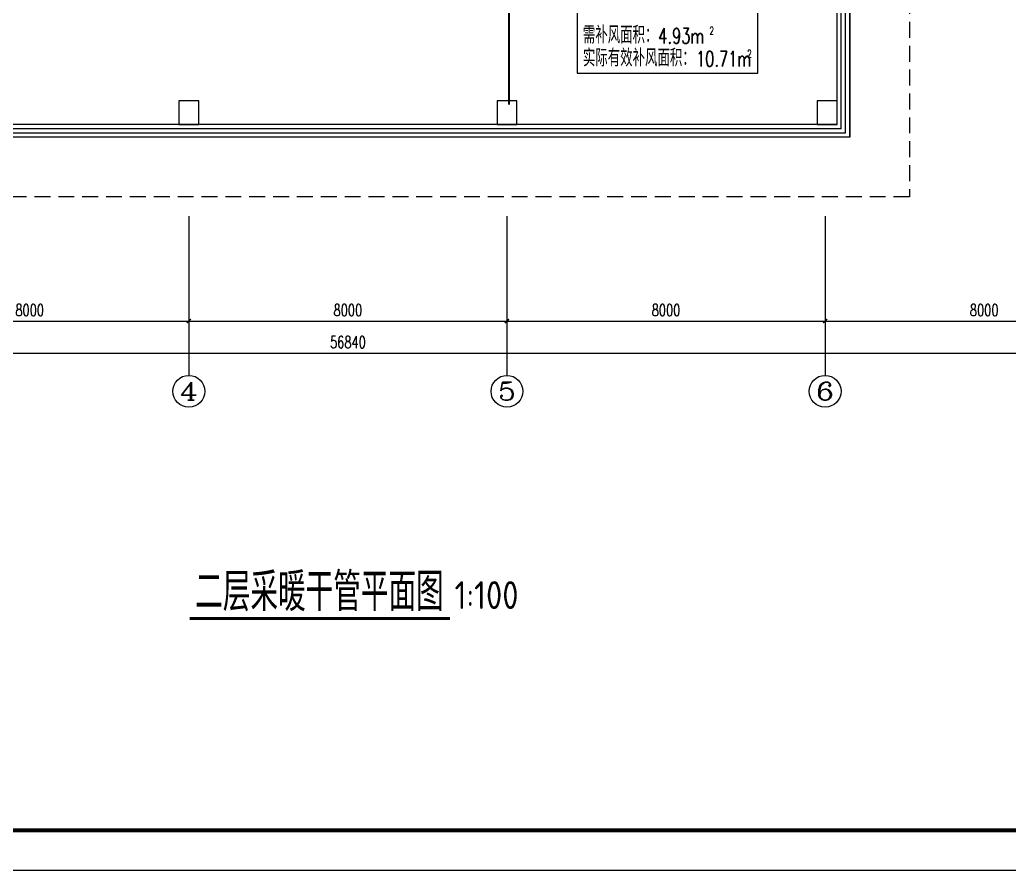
# Model space of a CAD drawing. Extents: x 2297255 to 2381355, y -608375 to -364775.
# Drawn here: x 2331598 to 2356477, y -546975 to -525600 of the extents above; entities that cross this region are included whole.
import ezdxf
from ezdxf.enums import TextEntityAlignment as Align

# ---------------------------------------------------------------- set-up
doc = ezdxf.new("R2010")
doc.units = 0
doc.header["$LTSCALE"] = 1000
doc.header["$MEASUREMENT"] = 0
doc.linetypes.add('_DASH', pattern=[0.6, 0.4, -0.2])
doc.linetypes.add('CENTER', pattern=[2, 1.25, -0.25, 0.25, -0.25])
for name, color, linetype in [('AXIS', 3, 'Continuous'), ('AXIS_TEXT', 7, 'Continuous'), ('COLUMN', 9, 'Continuous'), ('CURTWALL', 4, 'Continuous'), ('DIM_SYMB', 3, 'Continuous'), ('PUB_DIM', 3, 'Continuous'), ('PUB_TEXT', 7, 'Continuous'), ('TK', 4, 'Continuous'), ('排烟计算', 55, 'Continuous'), ('立面', 254, 'Continuous')]:
    doc.layers.add(name, color=color, linetype=linetype)
doc.styles.add('_TCH_AXIS', font='COMPLEX', dxfattribs={"bigfont": 'GBCBIG'})
doc.styles.add('_TCH_DIM', font='SIMPLEX', dxfattribs={"bigfont": 'GBCBIG'})
doc.styles.add('_TCH_DIM_T3', font='SIMPLEX', dxfattribs={"width": 0.705882, "bigfont": 'GBCBIG'})
doc.styles.add('COMPLEX', font='COMPLEX')
doc.styles.add('HZTXT1', font='romans.shx', dxfattribs={"width": 0.7, "bigfont": 'GBHZFS.SHX'})
doc.styles.get("Standard").update_dxf_attribs({"font": 'gbenor.shx', "bigfont": 'gbcbig.shx'})
doc.dimstyles.new('_TCH_ARCH&&100', dxfattribs={"dimtxt": 297.5, "dimasz": 100, "dimexe": 250, "dimexo": 300, "dimgap": 126.25, "dimtad": 1, "dimdec": 0, "dimzin": 0, "dimdsep": 46, "dimtxsty": '_TCH_DIM_T3', "dimblk": 'ARCHTICK', "dimcen": 0.09, "dimclrt": 7, "dimazin": 2, "dimtfac": 1, "dimtdec": 0, "dimtix": 1, "dimtmove": 2, "dimatfit": 3, "dimfxl": 30, "dimtolj": 1, "dimtzin": 0, "dimarcsym": 0})

# ---------------------------------------------------------------- blocks, each defined once
blk = doc.blocks.new('_ArchTick')
at = {"color": 0, "linetype": 'ByBlock', "const_width": 0.4}
blk.add_lwpolyline([(-0.5, -0.5), (0.5, 0.5)], dxfattribs=at)
blk = doc.blocks.new('*D42')
at = {"layer": 'Defpoints', "color": 0, "transparency": 16777216}
for p in [(-18501, -11715), (-10501, -11715), (-10501, -12732)]:
    blk.add_point(p, dxfattribs=at)
at = {"layer": 'PUB_DIM', "color": 0, "lineweight": -2, "transparency": 16777216}
for p, q in [((-18501, -12015), (-18501, -12982)), ((-10501, -12015), (-10501, -12982)), ((-18501, -12732), (-10501, -12732))]:
    blk.add_line(p, q, dxfattribs=at)
at = {"layer": 'PUB_DIM', "color": 0, "lineweight": -2, "transparency": 16777216, "xscale": 100, "yscale": 100, "zscale": 100, "rotation": 180}
blk.add_blockref('_ArchTick', (-18501, -12732), dxfattribs=at)
at = {"layer": 'PUB_DIM', "color": 0, "lineweight": -2, "transparency": 16777216, "xscale": 100, "yscale": 100, "zscale": 100}
blk.add_blockref('_ArchTick', (-10501, -12732), dxfattribs=at)
at = {"layer": 'PUB_DIM', "color": 7, "transparency": 16777216, "insert": (-14501, -12457), "char_height": 297.5, "attachment_point": 5, "style": '_TCH_DIM_T3'}
blk.add_mtext('\\A1;8000', dxfattribs=at)
blk = doc.blocks.new('*D43')
at = {"layer": 'Defpoints', "color": 0, "transparency": 16777216}
for p in [(-10501, -11715), (-2501, -11715), (-2501, -12732)]:
    blk.add_point(p, dxfattribs=at)
at = {"layer": 'PUB_DIM', "color": 0, "lineweight": -2, "transparency": 16777216}
for p, q in [((-10501, -12015), (-10501, -12982)), ((-2501, -12015), (-2501, -12982)), ((-10501, -12732), (-2501, -12732))]:
    blk.add_line(p, q, dxfattribs=at)
at = {"layer": 'PUB_DIM', "color": 0, "lineweight": -2, "transparency": 16777216, "xscale": 100, "yscale": 100, "zscale": 100, "rotation": 180}
blk.add_blockref('_ArchTick', (-10501, -12732), dxfattribs=at)
at = {"layer": 'PUB_DIM', "color": 0, "lineweight": -2, "transparency": 16777216, "xscale": 100, "yscale": 100, "zscale": 100}
blk.add_blockref('_ArchTick', (-2501, -12732), dxfattribs=at)
at = {"layer": 'PUB_DIM', "color": 7, "transparency": 16777216, "insert": (-6501, -12457), "char_height": 297.5, "attachment_point": 5, "style": '_TCH_DIM_T3'}
blk.add_mtext('\\A1;8000', dxfattribs=at)
blk = doc.blocks.new('*D44')
at = {"layer": 'Defpoints', "color": 0, "transparency": 16777216}
for p in [(-2501, -11715), (5499, -11715), (5499, -12732)]:
    blk.add_point(p, dxfattribs=at)
at = {"layer": 'PUB_DIM', "color": 0, "lineweight": -2, "transparency": 16777216}
for p, q in [((-2501, -12015), (-2501, -12982)), ((5499, -12015), (5499, -12982)), ((-2501, -12732), (5499, -12732))]:
    blk.add_line(p, q, dxfattribs=at)
at = {"layer": 'PUB_DIM', "color": 0, "lineweight": -2, "transparency": 16777216, "xscale": 100, "yscale": 100, "zscale": 100, "rotation": 180}
blk.add_blockref('_ArchTick', (-2501, -12732), dxfattribs=at)
at = {"layer": 'PUB_DIM', "color": 0, "lineweight": -2, "transparency": 16777216, "xscale": 100, "yscale": 100, "zscale": 100}
blk.add_blockref('_ArchTick', (5499, -12732), dxfattribs=at)
at = {"layer": 'PUB_DIM', "color": 7, "transparency": 16777216, "insert": (1499, -12457), "char_height": 297.5, "attachment_point": 5, "style": '_TCH_DIM_T3'}
blk.add_mtext('\\A1;8000', dxfattribs=at)
blk = doc.blocks.new('*D45')
at = {"layer": 'Defpoints', "color": 0, "transparency": 16777216}
for p in [(5499, -11715), (13499, -11715), (13499, -12732)]:
    blk.add_point(p, dxfattribs=at)
at = {"layer": 'PUB_DIM', "color": 0, "lineweight": -2, "transparency": 16777216}
for p, q in [((5499, -12015), (5499, -12982)), ((13499, -12015), (13499, -12982)), ((5499, -12732), (13499, -12732))]:
    blk.add_line(p, q, dxfattribs=at)
at = {"layer": 'PUB_DIM', "color": 0, "lineweight": -2, "transparency": 16777216, "xscale": 100, "yscale": 100, "zscale": 100, "rotation": 180}
blk.add_blockref('_ArchTick', (5499, -12732), dxfattribs=at)
at = {"layer": 'PUB_DIM', "color": 0, "lineweight": -2, "transparency": 16777216, "xscale": 100, "yscale": 100, "zscale": 100}
blk.add_blockref('_ArchTick', (13499, -12732), dxfattribs=at)
at = {"layer": 'PUB_DIM', "color": 7, "transparency": 16777216, "insert": (9499, -12457), "char_height": 297.5, "attachment_point": 5, "style": '_TCH_DIM_T3'}
blk.add_mtext('\\A1;8000', dxfattribs=at)
blk = doc.blocks.new('*D48')
at = {"layer": 'Defpoints', "color": 0, "transparency": 16777216}
for p in [(-34921, -12497), (21919, -12497), (21919, -13539)]:
    blk.add_point(p, dxfattribs=at)
at = {"layer": 'PUB_DIM', "color": 0, "lineweight": -2, "transparency": 16777216}
for p, q in [((-34921, -12797), (-34921, -13789)), ((21919, -12797), (21919, -13789)), ((-34921, -13539), (21919, -13539))]:
    blk.add_line(p, q, dxfattribs=at)
at = {"layer": 'PUB_DIM', "color": 0, "lineweight": -2, "transparency": 16777216, "xscale": 100, "yscale": 100, "zscale": 100, "rotation": 180}
blk.add_blockref('_ArchTick', (-34921, -13539), dxfattribs=at)
at = {"layer": 'PUB_DIM', "color": 0, "lineweight": -2, "transparency": 16777216, "xscale": 100, "yscale": 100, "zscale": 100}
blk.add_blockref('_ArchTick', (21919, -13539), dxfattribs=at)
at = {"layer": 'PUB_DIM', "color": 7, "transparency": 16777216, "insert": (-6501, -13264), "char_height": 297.5, "attachment_point": 5, "style": '_TCH_DIM_T3'}
blk.add_mtext('\\A1;56840', dxfattribs=at)
blk = doc.blocks.new('*D189')
at = {"layer": 'Defpoints', "color": 0, "transparency": 16777216}
for p in [(-18501, -11715), (-10501, -11715), (-10501, -12732)]:
    blk.add_point(p, dxfattribs=at)
at = {"layer": 'PUB_DIM', "color": 0, "lineweight": -2, "transparency": 16777216}
for p, q in [((-18501, -12015), (-18501, -12982)), ((-10501, -12015), (-10501, -12982)), ((-18501, -12732), (-10501, -12732))]:
    blk.add_line(p, q, dxfattribs=at)
at = {"layer": 'PUB_DIM', "color": 0, "lineweight": -2, "transparency": 16777216, "xscale": 100, "yscale": 100, "zscale": 100, "rotation": 180}
blk.add_blockref('_ArchTick', (-18501, -12732), dxfattribs=at)
at = {"layer": 'PUB_DIM', "color": 0, "lineweight": -2, "transparency": 16777216, "xscale": 100, "yscale": 100, "zscale": 100}
blk.add_blockref('_ArchTick', (-10501, -12732), dxfattribs=at)
at = {"layer": 'PUB_DIM', "color": 7, "transparency": 16777216, "insert": (-14501, -12457), "char_height": 297.5, "attachment_point": 5, "style": '_TCH_DIM_T3'}
blk.add_mtext('\\A1;8000', dxfattribs=at)
blk = doc.blocks.new('*D190')
at = {"layer": 'Defpoints', "color": 0, "transparency": 16777216}
for p in [(-10501, -11715), (-2501, -11715), (-2501, -12732)]:
    blk.add_point(p, dxfattribs=at)
at = {"layer": 'PUB_DIM', "color": 0, "lineweight": -2, "transparency": 16777216}
for p, q in [((-10501, -12015), (-10501, -12982)), ((-2501, -12015), (-2501, -12982)), ((-10501, -12732), (-2501, -12732))]:
    blk.add_line(p, q, dxfattribs=at)
at = {"layer": 'PUB_DIM', "color": 0, "lineweight": -2, "transparency": 16777216, "xscale": 100, "yscale": 100, "zscale": 100, "rotation": 180}
blk.add_blockref('_ArchTick', (-10501, -12732), dxfattribs=at)
at = {"layer": 'PUB_DIM', "color": 0, "lineweight": -2, "transparency": 16777216, "xscale": 100, "yscale": 100, "zscale": 100}
blk.add_blockref('_ArchTick', (-2501, -12732), dxfattribs=at)
at = {"layer": 'PUB_DIM', "color": 7, "transparency": 16777216, "insert": (-6501, -12457), "char_height": 297.5, "attachment_point": 5, "style": '_TCH_DIM_T3'}
blk.add_mtext('\\A1;8000', dxfattribs=at)
blk = doc.blocks.new('*D191')
at = {"layer": 'Defpoints', "color": 0, "transparency": 16777216}
for p in [(-2501, -11715), (5499, -11715), (5499, -12732)]:
    blk.add_point(p, dxfattribs=at)
at = {"layer": 'PUB_DIM', "color": 0, "lineweight": -2, "transparency": 16777216}
for p, q in [((-2501, -12015), (-2501, -12982)), ((5499, -12015), (5499, -12982)), ((-2501, -12732), (5499, -12732))]:
    blk.add_line(p, q, dxfattribs=at)
at = {"layer": 'PUB_DIM', "color": 0, "lineweight": -2, "transparency": 16777216, "xscale": 100, "yscale": 100, "zscale": 100, "rotation": 180}
blk.add_blockref('_ArchTick', (-2501, -12732), dxfattribs=at)
at = {"layer": 'PUB_DIM', "color": 0, "lineweight": -2, "transparency": 16777216, "xscale": 100, "yscale": 100, "zscale": 100}
blk.add_blockref('_ArchTick', (5499, -12732), dxfattribs=at)
at = {"layer": 'PUB_DIM', "color": 7, "transparency": 16777216, "insert": (1499, -12457), "char_height": 297.5, "attachment_point": 5, "style": '_TCH_DIM_T3'}
blk.add_mtext('\\A1;8000', dxfattribs=at)
blk = doc.blocks.new('*D192')
at = {"layer": 'Defpoints', "color": 0, "transparency": 16777216}
for p in [(5499, -11715), (13499, -11715), (13499, -12732)]:
    blk.add_point(p, dxfattribs=at)
at = {"layer": 'PUB_DIM', "color": 0, "lineweight": -2, "transparency": 16777216}
for p, q in [((5499, -12015), (5499, -12982)), ((13499, -12015), (13499, -12982)), ((5499, -12732), (13499, -12732))]:
    blk.add_line(p, q, dxfattribs=at)
at = {"layer": 'PUB_DIM', "color": 0, "lineweight": -2, "transparency": 16777216, "xscale": 100, "yscale": 100, "zscale": 100, "rotation": 180}
blk.add_blockref('_ArchTick', (5499, -12732), dxfattribs=at)
at = {"layer": 'PUB_DIM', "color": 0, "lineweight": -2, "transparency": 16777216, "xscale": 100, "yscale": 100, "zscale": 100}
blk.add_blockref('_ArchTick', (13499, -12732), dxfattribs=at)
at = {"layer": 'PUB_DIM', "color": 7, "transparency": 16777216, "insert": (9499, -12457), "char_height": 297.5, "attachment_point": 5, "style": '_TCH_DIM_T3'}
blk.add_mtext('\\A1;8000', dxfattribs=at)
blk = doc.blocks.new('*D195')
at = {"layer": 'Defpoints', "color": 0, "transparency": 16777216}
for p in [(-34921, -12497), (21919, -12497), (21919, -13539)]:
    blk.add_point(p, dxfattribs=at)
at = {"layer": 'PUB_DIM', "color": 0, "lineweight": -2, "transparency": 16777216}
for p, q in [((-34921, -12797), (-34921, -13789)), ((21919, -12797), (21919, -13789)), ((-34921, -13539), (21919, -13539))]:
    blk.add_line(p, q, dxfattribs=at)
at = {"layer": 'PUB_DIM', "color": 0, "lineweight": -2, "transparency": 16777216, "xscale": 100, "yscale": 100, "zscale": 100, "rotation": 180}
blk.add_blockref('_ArchTick', (-34921, -13539), dxfattribs=at)
at = {"layer": 'PUB_DIM', "color": 0, "lineweight": -2, "transparency": 16777216, "xscale": 100, "yscale": 100, "zscale": 100}
blk.add_blockref('_ArchTick', (21919, -13539), dxfattribs=at)
at = {"layer": 'PUB_DIM', "color": 7, "transparency": 16777216, "insert": (-6501, -13264), "char_height": 297.5, "attachment_point": 5, "style": '_TCH_DIM_T3'}
blk.add_mtext('\\A1;56840', dxfattribs=at)
blk = doc.blocks.new('*D336')
at = {"layer": 'Defpoints', "color": 0, "transparency": 16777216}
for p in [(-18501, -11715), (-10501, -11715), (-10501, -12732)]:
    blk.add_point(p, dxfattribs=at)
at = {"layer": 'PUB_DIM', "color": 0, "lineweight": -2, "transparency": 16777216}
for p, q in [((-18501, -12015), (-18501, -12982)), ((-10501, -12015), (-10501, -12982)), ((-18501, -12732), (-10501, -12732))]:
    blk.add_line(p, q, dxfattribs=at)
at = {"layer": 'PUB_DIM', "color": 0, "lineweight": -2, "transparency": 16777216, "xscale": 100, "yscale": 100, "zscale": 100, "rotation": 180}
blk.add_blockref('_ArchTick', (-18501, -12732), dxfattribs=at)
at = {"layer": 'PUB_DIM', "color": 0, "lineweight": -2, "transparency": 16777216, "xscale": 100, "yscale": 100, "zscale": 100}
blk.add_blockref('_ArchTick', (-10501, -12732), dxfattribs=at)
at = {"layer": 'PUB_DIM', "color": 7, "transparency": 16777216, "insert": (-14501, -12457), "char_height": 297.5, "attachment_point": 5, "style": '_TCH_DIM_T3'}
blk.add_mtext('\\A1;8000', dxfattribs=at)
blk = doc.blocks.new('*D337')
at = {"layer": 'Defpoints', "color": 0, "transparency": 16777216}
for p in [(-10501, -11715), (-2501, -11715), (-2501, -12732)]:
    blk.add_point(p, dxfattribs=at)
at = {"layer": 'PUB_DIM', "color": 0, "lineweight": -2, "transparency": 16777216}
for p, q in [((-10501, -12015), (-10501, -12982)), ((-2501, -12015), (-2501, -12982)), ((-10501, -12732), (-2501, -12732))]:
    blk.add_line(p, q, dxfattribs=at)
at = {"layer": 'PUB_DIM', "color": 0, "lineweight": -2, "transparency": 16777216, "xscale": 100, "yscale": 100, "zscale": 100, "rotation": 180}
blk.add_blockref('_ArchTick', (-10501, -12732), dxfattribs=at)
at = {"layer": 'PUB_DIM', "color": 0, "lineweight": -2, "transparency": 16777216, "xscale": 100, "yscale": 100, "zscale": 100}
blk.add_blockref('_ArchTick', (-2501, -12732), dxfattribs=at)
at = {"layer": 'PUB_DIM', "color": 7, "transparency": 16777216, "insert": (-6501, -12457), "char_height": 297.5, "attachment_point": 5, "style": '_TCH_DIM_T3'}
blk.add_mtext('\\A1;8000', dxfattribs=at)
blk = doc.blocks.new('*D338')
at = {"layer": 'Defpoints', "color": 0, "transparency": 16777216}
for p in [(-2501, -11715), (5499, -11715), (5499, -12732)]:
    blk.add_point(p, dxfattribs=at)
at = {"layer": 'PUB_DIM', "color": 0, "lineweight": -2, "transparency": 16777216}
for p, q in [((-2501, -12015), (-2501, -12982)), ((5499, -12015), (5499, -12982)), ((-2501, -12732), (5499, -12732))]:
    blk.add_line(p, q, dxfattribs=at)
at = {"layer": 'PUB_DIM', "color": 0, "lineweight": -2, "transparency": 16777216, "xscale": 100, "yscale": 100, "zscale": 100, "rotation": 180}
blk.add_blockref('_ArchTick', (-2501, -12732), dxfattribs=at)
at = {"layer": 'PUB_DIM', "color": 0, "lineweight": -2, "transparency": 16777216, "xscale": 100, "yscale": 100, "zscale": 100}
blk.add_blockref('_ArchTick', (5499, -12732), dxfattribs=at)
at = {"layer": 'PUB_DIM', "color": 7, "transparency": 16777216, "insert": (1499, -12457), "char_height": 297.5, "attachment_point": 5, "style": '_TCH_DIM_T3'}
blk.add_mtext('\\A1;8000', dxfattribs=at)
blk = doc.blocks.new('*D339')
at = {"layer": 'Defpoints', "color": 0, "transparency": 16777216}
for p in [(5499, -11715), (13499, -11715), (13499, -12732)]:
    blk.add_point(p, dxfattribs=at)
at = {"layer": 'PUB_DIM', "color": 0, "lineweight": -2, "transparency": 16777216}
for p, q in [((5499, -12015), (5499, -12982)), ((13499, -12015), (13499, -12982)), ((5499, -12732), (13499, -12732))]:
    blk.add_line(p, q, dxfattribs=at)
at = {"layer": 'PUB_DIM', "color": 0, "lineweight": -2, "transparency": 16777216, "xscale": 100, "yscale": 100, "zscale": 100, "rotation": 180}
blk.add_blockref('_ArchTick', (5499, -12732), dxfattribs=at)
at = {"layer": 'PUB_DIM', "color": 0, "lineweight": -2, "transparency": 16777216, "xscale": 100, "yscale": 100, "zscale": 100}
blk.add_blockref('_ArchTick', (13499, -12732), dxfattribs=at)
at = {"layer": 'PUB_DIM', "color": 7, "transparency": 16777216, "insert": (9499, -12457), "char_height": 297.5, "attachment_point": 5, "style": '_TCH_DIM_T3'}
blk.add_mtext('\\A1;8000', dxfattribs=at)
blk = doc.blocks.new('*D342')
at = {"layer": 'Defpoints', "color": 0, "transparency": 16777216}
for p in [(-34921, -12497), (21919, -12497), (21919, -13539)]:
    blk.add_point(p, dxfattribs=at)
at = {"layer": 'PUB_DIM', "color": 0, "lineweight": -2, "transparency": 16777216}
for p, q in [((-34921, -12797), (-34921, -13789)), ((21919, -12797), (21919, -13789)), ((-34921, -13539), (21919, -13539))]:
    blk.add_line(p, q, dxfattribs=at)
at = {"layer": 'PUB_DIM', "color": 0, "lineweight": -2, "transparency": 16777216, "xscale": 100, "yscale": 100, "zscale": 100, "rotation": 180}
blk.add_blockref('_ArchTick', (-34921, -13539), dxfattribs=at)
at = {"layer": 'PUB_DIM', "color": 0, "lineweight": -2, "transparency": 16777216, "xscale": 100, "yscale": 100, "zscale": 100}
blk.add_blockref('_ArchTick', (21919, -13539), dxfattribs=at)
at = {"layer": 'PUB_DIM', "color": 7, "transparency": 16777216, "insert": (-6501, -13264), "char_height": 297.5, "attachment_point": 5, "style": '_TCH_DIM_T3'}
blk.add_mtext('\\A1;56840', dxfattribs=at)
blk = doc.blocks.new('_FZHK')
blk.add_lwpolyline([(-0.5, -0.5), (0.5, -0.5), (0.5, 0.5), (-0.5, 0.5)], close=True)
blk = doc.blocks.new('*D520')
at = {"layer": 'Defpoints', "color": 0, "transparency": 16777216}
for p in [(-18501, -11715), (-10501, -11715), (-10501, -12732)]:
    blk.add_point(p, dxfattribs=at)
at = {"layer": 'PUB_DIM', "color": 0, "lineweight": -2, "transparency": 16777216}
for p, q in [((-18501, -12015), (-18501, -12982)), ((-10501, -12015), (-10501, -12982)), ((-18501, -12732), (-10501, -12732))]:
    blk.add_line(p, q, dxfattribs=at)
at = {"layer": 'PUB_DIM', "color": 0, "lineweight": -2, "transparency": 16777216, "xscale": 100, "yscale": 100, "zscale": 100, "rotation": 180}
blk.add_blockref('_ArchTick', (-18501, -12732), dxfattribs=at)
at = {"layer": 'PUB_DIM', "color": 0, "lineweight": -2, "transparency": 16777216, "xscale": 100, "yscale": 100, "zscale": 100}
blk.add_blockref('_ArchTick', (-10501, -12732), dxfattribs=at)
at = {"layer": 'PUB_DIM', "color": 7, "transparency": 16777216, "insert": (-14501, -12457), "char_height": 297.5, "attachment_point": 5, "style": '_TCH_DIM_T3'}
blk.add_mtext('\\A1;8000', dxfattribs=at)
blk = doc.blocks.new('*D521')
at = {"layer": 'Defpoints', "color": 0, "transparency": 16777216}
for p in [(-10501, -11715), (-2501, -11715), (-2501, -12732)]:
    blk.add_point(p, dxfattribs=at)
at = {"layer": 'PUB_DIM', "color": 0, "lineweight": -2, "transparency": 16777216}
for p, q in [((-10501, -12015), (-10501, -12982)), ((-2501, -12015), (-2501, -12982)), ((-10501, -12732), (-2501, -12732))]:
    blk.add_line(p, q, dxfattribs=at)
at = {"layer": 'PUB_DIM', "color": 0, "lineweight": -2, "transparency": 16777216, "xscale": 100, "yscale": 100, "zscale": 100, "rotation": 180}
blk.add_blockref('_ArchTick', (-10501, -12732), dxfattribs=at)
at = {"layer": 'PUB_DIM', "color": 0, "lineweight": -2, "transparency": 16777216, "xscale": 100, "yscale": 100, "zscale": 100}
blk.add_blockref('_ArchTick', (-2501, -12732), dxfattribs=at)
at = {"layer": 'PUB_DIM', "color": 7, "transparency": 16777216, "insert": (-6501, -12457), "char_height": 297.5, "attachment_point": 5, "style": '_TCH_DIM_T3'}
blk.add_mtext('\\A1;8000', dxfattribs=at)
blk = doc.blocks.new('*D522')
at = {"layer": 'Defpoints', "color": 0, "transparency": 16777216}
for p in [(-2501, -11715), (5499, -11715), (5499, -12732)]:
    blk.add_point(p, dxfattribs=at)
at = {"layer": 'PUB_DIM', "color": 0, "lineweight": -2, "transparency": 16777216}
for p, q in [((-2501, -12015), (-2501, -12982)), ((5499, -12015), (5499, -12982)), ((-2501, -12732), (5499, -12732))]:
    blk.add_line(p, q, dxfattribs=at)
at = {"layer": 'PUB_DIM', "color": 0, "lineweight": -2, "transparency": 16777216, "xscale": 100, "yscale": 100, "zscale": 100, "rotation": 180}
blk.add_blockref('_ArchTick', (-2501, -12732), dxfattribs=at)
at = {"layer": 'PUB_DIM', "color": 0, "lineweight": -2, "transparency": 16777216, "xscale": 100, "yscale": 100, "zscale": 100}
blk.add_blockref('_ArchTick', (5499, -12732), dxfattribs=at)
at = {"layer": 'PUB_DIM', "color": 7, "transparency": 16777216, "insert": (1499, -12457), "char_height": 297.5, "attachment_point": 5, "style": '_TCH_DIM_T3'}
blk.add_mtext('\\A1;8000', dxfattribs=at)
blk = doc.blocks.new('*D523')
at = {"layer": 'Defpoints', "color": 0, "transparency": 16777216}
for p in [(5499, -11715), (13499, -11715), (13499, -12732)]:
    blk.add_point(p, dxfattribs=at)
at = {"layer": 'PUB_DIM', "color": 0, "lineweight": -2, "transparency": 16777216}
for p, q in [((5499, -12015), (5499, -12982)), ((13499, -12015), (13499, -12982)), ((5499, -12732), (13499, -12732))]:
    blk.add_line(p, q, dxfattribs=at)
at = {"layer": 'PUB_DIM', "color": 0, "lineweight": -2, "transparency": 16777216, "xscale": 100, "yscale": 100, "zscale": 100, "rotation": 180}
blk.add_blockref('_ArchTick', (5499, -12732), dxfattribs=at)
at = {"layer": 'PUB_DIM', "color": 0, "lineweight": -2, "transparency": 16777216, "xscale": 100, "yscale": 100, "zscale": 100}
blk.add_blockref('_ArchTick', (13499, -12732), dxfattribs=at)
at = {"layer": 'PUB_DIM', "color": 7, "transparency": 16777216, "insert": (9499, -12457), "char_height": 297.5, "attachment_point": 5, "style": '_TCH_DIM_T3'}
blk.add_mtext('\\A1;8000', dxfattribs=at)
blk = doc.blocks.new('*D526')
at = {"layer": 'Defpoints', "color": 0, "transparency": 16777216}
for p in [(-34921, -12497), (21919, -12497), (21919, -13539)]:
    blk.add_point(p, dxfattribs=at)
at = {"layer": 'PUB_DIM', "color": 0, "lineweight": -2, "transparency": 16777216}
for p, q in [((-34921, -12797), (-34921, -13789)), ((21919, -12797), (21919, -13789)), ((-34921, -13539), (21919, -13539))]:
    blk.add_line(p, q, dxfattribs=at)
at = {"layer": 'PUB_DIM', "color": 0, "lineweight": -2, "transparency": 16777216, "xscale": 100, "yscale": 100, "zscale": 100, "rotation": 180}
blk.add_blockref('_ArchTick', (-34921, -13539), dxfattribs=at)
at = {"layer": 'PUB_DIM', "color": 0, "lineweight": -2, "transparency": 16777216, "xscale": 100, "yscale": 100, "zscale": 100}
blk.add_blockref('_ArchTick', (21919, -13539), dxfattribs=at)
at = {"layer": 'PUB_DIM', "color": 7, "transparency": 16777216, "insert": (-6501, -13264), "char_height": 297.5, "attachment_point": 5, "style": '_TCH_DIM_T3'}
blk.add_mtext('\\A1;56840', dxfattribs=at)
blk = doc.blocks.new('_AXISO')
blk.add_circle((0, 0), 0.5)
at = {"layer": 'AXIS_TEXT', "style": 'COMPLEX', "width": 1.041667}
blk.add_attdef('A', text='', height=0.56, dxfattribs=at).set_placement((-0.25, -0.28), (0.25, -0.28), align=Align.FIT)
blk = doc.blocks.new('*U579')
at = {"color": 3}
blk.add_lwpolyline([(-84100, 0), (0, 0), (0, 59400), (-84100, 59400)], close=True, dxfattribs=at)
at = {"color": 3, "const_width": 100}
blk.add_lwpolyline([(-81600, 1000), (-1000, 1000), (-1000, 58400), (-81600, 58400)], close=True, dxfattribs=at)
at = {"layer": 'TK', "color": 4, "style": 'HZTXT1'}
for tag, height, width, p in [('项目负责1', 400, 0.6, (-4500, 19196)), ('项目负责2', 400, 0.6, (-4500, 18296)), ('专责', 400, 0.6, (-4500, 17396)), ('审定', 400, 0.6, (-4500, 16496)), ('审核', 400, 0.6, (-4500, 15596)), ('校对', 400, 0.6, (-4500, 14696)), ('设计', 400, 0.6, (-4500, 13796)), ('绘图', 400, 0.6, (-4500, 12896)), ('建设单位', 450, 0.6, (-4500, 11050)), ('工号', 400, 0.5, (-5501, 3507)), ('版次', 400, 0.7, (-2138, 3498)), ('阶段', 400, 0.7, (-2138, 2498)), ('比例', 400, 0.7, (-5491, 1513)), ('日期', 400, 0.7, (-2138, 1498))]:
    blk.add_attdef(tag, text='', height=height, dxfattribs=dict(at, width=width)).set_placement(p, align=Align.MIDDLE)
at = {"layer": 'TK', "color": 1, "lineweight": -3, "style": 'HZTXT1', "width": 0.6}
blk.add_attdef('工程名称', text='', height=450, dxfattribs=at).set_placement((-4500, 9050), align=Align.MIDDLE)
at = {"layer": 'TK', "color": 4, "lineweight": -3, "style": 'HZTXT1', "width": 0.6}
blk.add_attdef('子项名称', text='', height=450, dxfattribs=at).set_placement((-4500, 7050), align=Align.MIDDLE)
at = {"layer": 'TK', "color": 1, "lineweight": -3, "width": 0.6, "flags": 104}
blk.add_attdef('图名', text='', height=400, dxfattribs=at).set_placement((-4558, 4958), align=Align.MIDDLE_CENTER)
at = {"layer": 'TK', "color": 1, "style": 'HZTXT1', "width": 0.7}
blk.add_attdef('图号', text='', height=400, dxfattribs=at).set_placement((-5491, 2513), align=Align.MIDDLE)
blk = doc.blocks.new('A$C67117B41')
blk.add_lwpolyline([(6119.1, -2213.8), (6119.1, -8113.8), (-35120.9, -8113.8), (-35120.9, 20176.2), (-18920.9, 20176.2)])
at = {"color": 4, "linetype": '_DASH'}
blk.add_lwpolyline([(7619.1, -2213.8), (7619.1, -9613.8), (-37016.9, -9613.8), (-37016.9, -9613.8)], dxfattribs=at)
at = {"layer": 'AXIS'}
for p, q in [((-10500.9, -10097.6), (-10500.9, -14097.6)), ((-2500.9, -10097.6), (-2500.9, -14097.6)), ((5499.1, -10097.6), (5499.1, -14097.6))]:
    blk.add_line(p, q, dxfattribs=at)
at = {"layer": 'CURTWALL'}
for p, q in [((5799.1, -7793.8), (5799.1, -1913.8)), ((5905.8, -7900.4), (5905.8, -1913.8)), ((6012.5, -8007.1), (6012.5, -1913.8)), ((6119.1, -8113.8), (6119.1, -1913.8)), ((5905.8, -7900.4), (-34907.5, -7900.4)), ((5799.1, -7793.8), (-34800.9, -7793.8)), ((6119.1, -8113.8), (-35120.9, -8113.8)), ((6012.5, -8007.1), (-35014.2, -8007.1))]:
    blk.add_line(p, q, dxfattribs=at)
at = {"layer": 'AXIS'}
ref = blk.add_blockref('_AXISO', (-10500.9, -14497.6), dxfattribs=dict(at, xscale=800, yscale=800, zscale=800))
ref.add_attrib('A', '4', dxfattribs={"layer": 'AXIS_TEXT', "height": 452.5, "style": '_TCH_AXIS', "width": 1.3125}).set_placement((-10727.1, -14723.9), (-10274.6, -14723.9), align=Align.FIT)
ref = blk.add_blockref('_AXISO', (-2500.9, -14497.6), dxfattribs=dict(at, xscale=800, yscale=800, zscale=800))
ref.add_attrib('A', '5', dxfattribs={"layer": 'AXIS_TEXT', "height": 452.5, "style": '_TCH_AXIS', "width": 1.5}).set_placement((-2727.1, -14723.9), (-2274.6, -14723.9), align=Align.FIT)
ref = blk.add_blockref('_AXISO', (5499.1, -14497.6), dxfattribs=dict(at, xscale=800, yscale=800, zscale=800))
ref.add_attrib('A', '6', dxfattribs={"layer": 'AXIS_TEXT', "height": 452.5, "style": '_TCH_AXIS', "width": 1.5}).set_placement((5272.9, -14723.9), (5725.4, -14723.9), align=Align.FIT)
at = {"layer": 'COLUMN', "yscale": 500, "zscale": 500, "rotation": 90}
for p, xscale in [((-10500.9, -7493.8), 599.9990233504213), ((-2500.9, -7493.8), 599.9990233504213), ((5549.1, -7493.8), 600)]:
    blk.add_blockref('_FZHK', p, dxfattribs=dict(at, xscale=xscale))
at = {"layer": 'PUB_DIM'}
for p1, p2, distance, picture, middle in [((-18500.9, -11715.2), (-10500.9, -11715.2), -1017, '*D42', (-14500.9, -12457.2)), ((-18500.9, -11715.2), (-10500.9, -11715.2), -1017, '*D189', (-14500.9, -12457.2)), ((-18500.9, -11715.2), (-10500.9, -11715.2), -1017, '*D336', (-14500.9, -12457.2)), ((-18500.9, -11715.2), (-10500.9, -11715.2), -1017, '*D520', (-14500.9, -12457.2)), ((-10500.9, -11715.2), (-2500.9, -11715.2), -1017, '*D43', (-6500.9, -12457.2)), ((-10500.9, -11715.2), (-2500.9, -11715.2), -1017, '*D190', (-6500.9, -12457.2)), ((-10500.9, -11715.2), (-2500.9, -11715.2), -1017, '*D337', (-6500.9, -12457.2)), ((-10500.9, -11715.2), (-2500.9, -11715.2), -1017, '*D521', (-6500.9, -12457.2)), ((-2500.9, -11715.2), (5499.1, -11715.2), -1017, '*D44', (1499.1, -12457.2)), ((-2500.9, -11715.2), (5499.1, -11715.2), -1017, '*D191', (1499.1, -12457.2)), ((-2500.9, -11715.2), (5499.1, -11715.2), -1017, '*D338', (1499.1, -12457.2)), ((-2500.9, -11715.2), (5499.1, -11715.2), -1017, '*D522', (1499.1, -12457.2)), ((5499.1, -11715.2), (13499.1, -11715.2), -1017, '*D45', (9499.1, -12457.2)), ((5499.1, -11715.2), (13499.1, -11715.2), -1017, '*D192', (9499.1, -12457.2)), ((5499.1, -11715.2), (13499.1, -11715.2), -1017, '*D339', (9499.1, -12457.2)), ((5499.1, -11715.2), (13499.1, -11715.2), -1017, '*D523', (9499.1, -12457.2)), ((-34920.9, -12496.5), (21919.1, -12496.5), -1042.6, '*D48', (-6500.9, -13264.1)), ((-34920.9, -12496.5), (21919.1, -12496.5), -1042.6, '*D195', (-6500.9, -13264.1)), ((-34920.9, -12496.5), (21919.1, -12496.5), -1042.6, '*D342', (-6500.9, -13264.1)), ((-34920.9, -12496.5), (21919.1, -12496.5), -1042.6, '*D526', (-6500.9, -13264.1))]:
    dim = blk.add_aligned_dim(p1=p1, p2=p2, distance=distance, dimstyle='_TCH_ARCH&&100', dxfattribs=at)
    dim.commit()
    dim.dimension.update_dxf_attribs({"geometry": picture, "text_midpoint": middle})

msp = doc.modelspace()

# ---------------------------------------------------------------- linework, layer by layer
at = {"layer": 'DIM_SYMB', "const_width": 70}
msp.add_lwpolyline([(2342411.7, -540647.2), (2335868.8, -540647.2)], dxfattribs=at)
at = {"layer": '排烟计算'}
msp.add_lwpolyline([(2345614.9, -526945.3), (2350154, -526945.3), (2350154, -522526.2), (2345614.9, -522526.2)], close=True, dxfattribs=at)
at = {"layer": '立面', "linetype": 'CENTER', "const_width": 50}
msp.add_lwpolyline([(2343898.3, -506233.2), (2343898.3, -527733.2)], dxfattribs=at)

# ---------------------------------------------------------------- block references
for name, p in [('*U579', (2381355.1, -546974.9)), ('A$C67117B41', (2346349.2, -520439.4))]:
    msp.add_blockref(name, p)

# ---------------------------------------------------------------- texts
at = {"layer": 'PUB_TEXT'}
for s, height, p in [('二层采暖干管平面图', 964.54, (2336008.8, -540462.6)), ('1:100', 700, (2342530.5, -540409.9))]:
    msp.add_text(s, height=height, dxfattribs=at).set_placement(p)
at = {"layer": '排烟计算', "style": '_TCH_DIM'}
msp.add_text('需补风面积：', height=434.04, dxfattribs=at).set_placement((2345756.9, -526196.7))
at = {"layer": '排烟计算', "style": '_TCH_DIM', "width": 0.705882}
for s, height, p in [('4.93m', 382.5, (2347652.7, -526196.7)), ('2', 191.2, (2348938.4, -525971.7))]:
    msp.add_text(s, height=height, dxfattribs=at).set_placement(p)
at = {"layer": '排烟计算', "color": 1, "style": '_TCH_DIM'}
msp.add_text('实际有效补风面积：', height=434.04, dxfattribs=at).set_placement((2345756.9, -526773.4))
at = {"layer": '排烟计算', "color": 1, "style": '_TCH_DIM', "width": 0.705882}
for s, height, p in [('10.71m', 382.5, (2348600.5, -526773.4)), ('2', 191.2, (2349886.3, -526548.4))]:
    msp.add_text(s, height=height, dxfattribs=at).set_placement(p)

doc.saveas('drawing.dxf')
